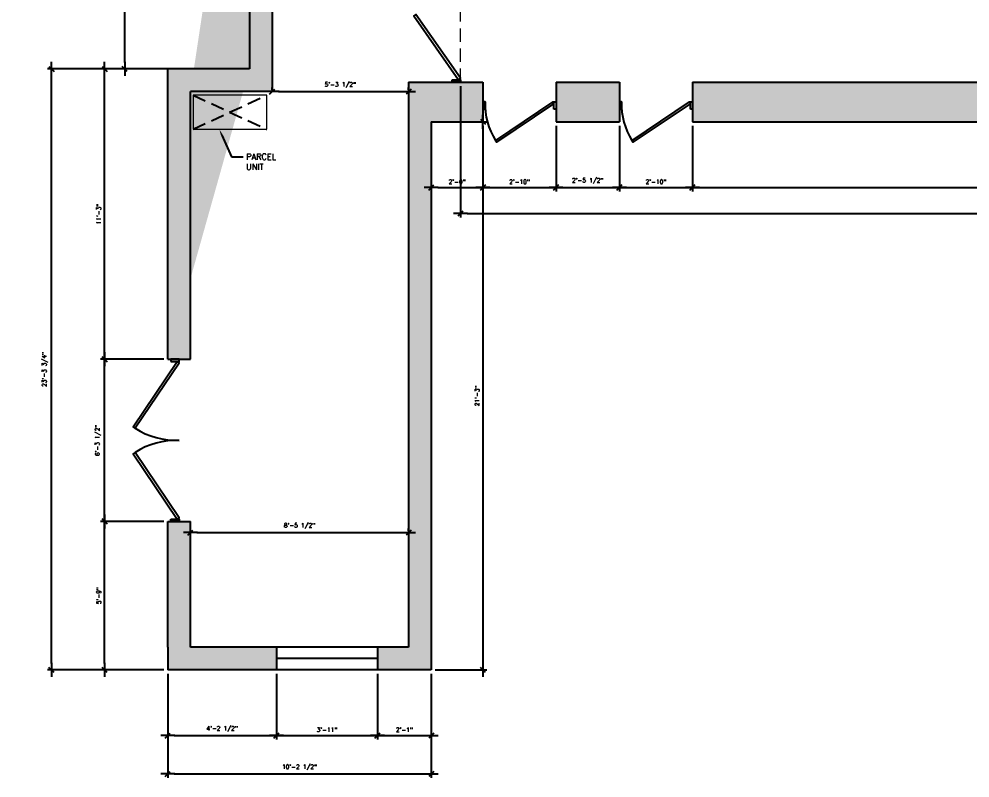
# Model space of a CAD drawing. Header units: inches. Extents: x -8208 to 9368, y -1840 to 1831.
# Drawn here: x -3716.8 to -3274.3, y -1060.4 to -707.1 of the extents above; entities that cross this region are included whole.
import ezdxf
from ezdxf import colors
from ezdxf.entities.mleader import LeaderData, LeaderLine
from ezdxf.math import Vec2, Vec3

# ---------------------------------------------------------------- set-up
doc = ezdxf.new("R2010")
doc.units = ezdxf.units.IN
doc.header["$MEASUREMENT"] = 0
doc.linetypes.add('HIDDEN', pattern=[0.375, 0.25, -0.125])
for name, color, linetype in [('A-WALL', 4, 'Continuous'), ('A-WINDOW', 1, 'Continuous'), ('SM-COM-PLUMBING', 2, 'Continuous'), ('SM-COM-WALL-HATCH', 252, 'Continuous'), ('SM-FF-HATCH', 8, 'Continuous'), ('SM-RCP-TEXT', 2, 'Continuous'), ('YP-DOOR', 1, 'Continuous')]:
    doc.layers.add(name, color=color, linetype=linetype)
doc.layers.add('I-8-Gray', color=1, linetype='Continuous', lineweight=9)
doc.styles.add('SM-LEADER-00', font='romans.shx')
doc.styles.add('SMI-24', font='romans.shx', dxfattribs={"height": 2})
doc.dimstyles.new('SMI-24', dxfattribs={"dimscale": 24, "dimtxt": 2, "dimasz": 0.125, "dimexe": 0.078125, "dimexo": 0.078125, "dimgap": 0.0625, "dimtad": 1, "dimdec": 3, "dimrnd": 0.25, "dimzin": 3, "dimdsep": 46, "dimlunit": 4, "dimtxsty": 'SMI-24', "dimblk": 'SMI-thick', "dimcen": 0.09375, "dimclrd": 1, "dimclre": 1, "dimclrt": 2, "dimadec": 0, "dimazin": 0, "dimtfac": 0.09375, "dimtdec": 3, "dimtmove": 2, "dimatfit": 3, "dimfxl": 0.078125, "dimfrac": 2, "dimtolj": 1, "dimtzin": 3, "dimarcsym": 0})

# ---------------------------------------------------------------- blocks, each defined once
blk = doc.blocks.new('SMI-thick')
at = {"color": 0, "linetype": 'Continuous'}
blk.add_line((-1.08, 0), (1.08, 0), dxfattribs=at)
at = {"color": 4, "linetype": 'Continuous'}
blk.add_line((0.39, 0.39), (-0.39, -0.39), dxfattribs=at)
blk = doc.blocks.new('*D494')
at = {"layer": 'A-WALL', "color": 1, "lineweight": -2, "transparency": 16777216}
for p, q in [((-3403.47, -756.87), (-3403.47, -787.43)), ((-3016.13, -756.87), (-3016.13, -787.43)), ((-3400.47, -785.56), (-3019.13, -785.56))]:
    blk.add_line(p, q, dxfattribs=at)
at = {"layer": 'Defpoints', "color": 0, "transparency": 16777216}
for p in [(-3403.47, -754.99), (-3016.13, -754.99), (-3016.13, -785.56)]:
    blk.add_point(p, dxfattribs=at)
at = {"layer": 'A-WALL', "color": 1, "lineweight": -2, "transparency": 16777216, "xscale": 3, "yscale": 3, "zscale": 3, "rotation": 180}
blk.add_blockref('SMI-thick', (-3403.47, -785.56), dxfattribs=at)
at = {"layer": 'A-WALL', "color": 1, "lineweight": -2, "transparency": 16777216, "xscale": 3, "yscale": 3, "zscale": 3}
blk.add_blockref('SMI-thick', (-3016.13, -785.56), dxfattribs=at)
at = {"layer": 'A-WALL', "color": 2, "transparency": 16777216, "insert": (-3209.8, -782.53), "char_height": 2, "attachment_point": 5, "style": 'SMI-24'}
blk.add_mtext('\\A1;32\'-3 1/4"', dxfattribs=at)
blk = doc.blocks.new('*D495')
at = {"layer": 'A-WALL', "color": 1, "lineweight": -2, "transparency": 16777216}
for p, q in [((-3437.47, -756.87), (-3437.47, -787.43)), ((-3403.47, -756.87), (-3403.47, -787.43)), ((-3434.47, -785.56), (-3406.47, -785.56))]:
    blk.add_line(p, q, dxfattribs=at)
at = {"layer": 'Defpoints', "color": 0, "transparency": 16777216}
for p in [(-3437.47, -754.99), (-3403.47, -754.99), (-3403.47, -785.56)]:
    blk.add_point(p, dxfattribs=at)
at = {"layer": 'A-WALL', "color": 1, "lineweight": -2, "transparency": 16777216, "xscale": 3, "yscale": 3, "zscale": 3, "rotation": 180}
blk.add_blockref('SMI-thick', (-3437.47, -785.56), dxfattribs=at)
at = {"layer": 'A-WALL', "color": 1, "lineweight": -2, "transparency": 16777216, "xscale": 3, "yscale": 3, "zscale": 3}
blk.add_blockref('SMI-thick', (-3403.47, -785.56), dxfattribs=at)
at = {"layer": 'A-WALL', "color": 2, "transparency": 16777216, "insert": (-3420.47, -782.87), "char_height": 2, "attachment_point": 5, "style": 'SMI-24'}
blk.add_mtext('\\A1;2\'-10"', dxfattribs=at)
blk = doc.blocks.new('*D496')
at = {"layer": 'A-WALL', "color": 1, "lineweight": -2, "transparency": 16777216}
for p, q in [((-3500.96, -756.87), (-3500.96, -787.43)), ((-3466.96, -756.87), (-3466.96, -787.43)), ((-3497.96, -785.56), (-3469.96, -785.56))]:
    blk.add_line(p, q, dxfattribs=at)
at = {"layer": 'Defpoints', "color": 0, "transparency": 16777216}
for p in [(-3500.96, -754.99), (-3466.96, -754.99), (-3466.96, -785.56)]:
    blk.add_point(p, dxfattribs=at)
at = {"layer": 'A-WALL', "color": 1, "lineweight": -2, "transparency": 16777216, "xscale": 3, "yscale": 3, "zscale": 3, "rotation": 180}
blk.add_blockref('SMI-thick', (-3500.96, -785.56), dxfattribs=at)
at = {"layer": 'A-WALL', "color": 1, "lineweight": -2, "transparency": 16777216, "xscale": 3, "yscale": 3, "zscale": 3}
blk.add_blockref('SMI-thick', (-3466.96, -785.56), dxfattribs=at)
at = {"layer": 'A-WALL', "color": 2, "transparency": 16777216, "insert": (-3483.96, -782.87), "char_height": 2, "attachment_point": 5, "style": 'SMI-24'}
blk.add_mtext('\\A1;2\'-10"', dxfattribs=at)
blk = doc.blocks.new('*D497')
at = {"layer": 'A-WALL', "color": 1, "lineweight": -2, "transparency": 16777216}
for p, q in [((-3466.96, -756.87), (-3466.96, -787.43)), ((-3437.47, -756.87), (-3437.47, -787.43)), ((-3463.96, -785.56), (-3440.47, -785.56))]:
    blk.add_line(p, q, dxfattribs=at)
at = {"layer": 'Defpoints', "color": 0, "transparency": 16777216}
for p in [(-3466.96, -754.99), (-3437.47, -754.99), (-3437.47, -785.56)]:
    blk.add_point(p, dxfattribs=at)
at = {"layer": 'A-WALL', "color": 1, "lineweight": -2, "transparency": 16777216, "xscale": 3, "yscale": 3, "zscale": 3, "rotation": 180}
blk.add_blockref('SMI-thick', (-3466.96, -785.56), dxfattribs=at)
at = {"layer": 'A-WALL', "color": 1, "lineweight": -2, "transparency": 16777216, "xscale": 3, "yscale": 3, "zscale": 3}
blk.add_blockref('SMI-thick', (-3437.47, -785.56), dxfattribs=at)
at = {"layer": 'A-WALL', "color": 2, "transparency": 16777216, "insert": (-3452.21, -782.53), "char_height": 2, "attachment_point": 5, "style": 'SMI-24'}
blk.add_mtext('\\A1;2\'-5 1/2"', dxfattribs=at)
blk = doc.blocks.new('*D498')
at = {"layer": 'A-WALL', "color": 1, "lineweight": -2, "transparency": 16777216}
for p, q in [((-3524.99, -756.87), (-3524.99, -787.43)), ((-3500.96, -756.87), (-3500.96, -787.43)), ((-3521.99, -785.56), (-3503.96, -785.56))]:
    blk.add_line(p, q, dxfattribs=at)
at = {"layer": 'Defpoints', "color": 0, "transparency": 16777216}
for p in [(-3524.99, -754.99), (-3500.96, -754.99), (-3500.96, -785.56)]:
    blk.add_point(p, dxfattribs=at)
at = {"layer": 'A-WALL', "color": 1, "lineweight": -2, "transparency": 16777216, "xscale": 3, "yscale": 3, "zscale": 3, "rotation": 180}
blk.add_blockref('SMI-thick', (-3524.99, -785.56), dxfattribs=at)
at = {"layer": 'A-WALL', "color": 1, "lineweight": -2, "transparency": 16777216, "xscale": 3, "yscale": 3, "zscale": 3}
blk.add_blockref('SMI-thick', (-3500.96, -785.56), dxfattribs=at)
at = {"layer": 'A-WALL', "color": 2, "transparency": 16777216, "insert": (-3512.97, -782.87), "char_height": 2, "attachment_point": 5, "style": 'SMI-24'}
blk.add_mtext('\\A1;2\'-0"', dxfattribs=at)
blk = doc.blocks.new('*D499')
at = {"layer": 'A-WALL', "color": 1, "lineweight": -2, "transparency": 16777216}
for p, q in [((-2148.09, -728.37), (-2148.09, -799.52)), ((-3511.37, -738.37), (-3511.37, -799.52)), ((-3508.37, -797.65), (-2151.09, -797.65))]:
    blk.add_line(p, q, dxfattribs=at)
at = {"layer": 'Defpoints', "color": 0, "transparency": 16777216}
for p in [(-2148.09, -726.49), (-3511.37, -736.49), (-2148.09, -797.65)]:
    blk.add_point(p, dxfattribs=at)
at = {"layer": 'A-WALL', "color": 1, "lineweight": -2, "transparency": 16777216, "xscale": 3, "yscale": 3, "zscale": 3, "rotation": 180}
blk.add_blockref('SMI-thick', (-3511.37, -797.65), dxfattribs=at)
at = {"layer": 'A-WALL', "color": 1, "lineweight": -2, "transparency": 16777216, "xscale": 3, "yscale": 3, "zscale": 3}
blk.add_blockref('SMI-thick', (-2148.09, -797.65), dxfattribs=at)
at = {"layer": 'A-WALL', "color": 2, "transparency": 16777216, "insert": (-2829.73, -794.62), "char_height": 2, "attachment_point": 5, "style": 'SMI-24'}
blk.add_mtext('\\A1;113\'-7 1/4"', dxfattribs=at)
blk = doc.blocks.new('*D506')
at = {"layer": 'A-WALL', "color": 1, "lineweight": -2, "transparency": 16777216}
for p, q in [((-3523.12, -754.99), (-3499.08, -754.99)), ((-3500.96, -757.99), (-3500.96, -1007.05)), ((-3523.12, -1010.05), (-3499.08, -1010.05))]:
    blk.add_line(p, q, dxfattribs=at)
at = {"layer": 'Defpoints', "color": 0, "transparency": 16777216}
for p in [(-3524.99, -754.99), (-3524.99, -1010.05), (-3500.96, -1010.05)]:
    blk.add_point(p, dxfattribs=at)
at = {"layer": 'A-WALL', "color": 1, "lineweight": -2, "transparency": 16777216, "xscale": 3, "yscale": 3, "zscale": 3}
for p, rotation in [((-3500.96, -754.99), 90), ((-3500.96, -1010.05), 270)]:
    blk.add_blockref('SMI-thick', p, dxfattribs=dict(at, rotation=rotation))
at = {"layer": 'A-WALL', "color": 2, "transparency": 16777216, "insert": (-3503.65, -882.52), "char_height": 2, "attachment_point": 5, "rotation": 90, "style": 'SMI-24'}
blk.add_mtext('\\A1;21\'-3"', dxfattribs=at)
blk = doc.blocks.new('*D507')
at = {"layer": 'A-WALL', "color": 1, "lineweight": -2, "transparency": 16777216}
for p, q in [((-3550.05, -1011.93), (-3550.05, -1042.49)), ((-3524.99, -1011.93), (-3524.99, -1042.49)), ((-3547.05, -1040.62), (-3527.99, -1040.62))]:
    blk.add_line(p, q, dxfattribs=at)
at = {"layer": 'Defpoints', "color": 0, "transparency": 16777216}
for p in [(-3550.05, -1010.05), (-3524.99, -1010.05), (-3524.99, -1040.62)]:
    blk.add_point(p, dxfattribs=at)
at = {"layer": 'A-WALL', "color": 1, "lineweight": -2, "transparency": 16777216, "xscale": 3, "yscale": 3, "zscale": 3, "rotation": 180}
blk.add_blockref('SMI-thick', (-3550.05, -1040.62), dxfattribs=at)
at = {"layer": 'A-WALL', "color": 1, "lineweight": -2, "transparency": 16777216, "xscale": 3, "yscale": 3, "zscale": 3}
blk.add_blockref('SMI-thick', (-3524.99, -1040.62), dxfattribs=at)
at = {"layer": 'A-WALL', "color": 2, "transparency": 16777216, "insert": (-3537.52, -1037.93), "char_height": 2, "attachment_point": 5, "style": 'SMI-24'}
blk.add_mtext('\\A1;2\'-1"', dxfattribs=at)
blk = doc.blocks.new('*D508')
at = {"layer": 'A-WALL', "color": 1, "lineweight": -2, "transparency": 16777216}
for p, q in [((-3597.05, -1011.93), (-3597.05, -1042.49)), ((-3550.05, -1011.93), (-3550.05, -1042.49)), ((-3594.05, -1040.62), (-3553.05, -1040.62))]:
    blk.add_line(p, q, dxfattribs=at)
at = {"layer": 'Defpoints', "color": 0, "transparency": 16777216}
for p in [(-3597.05, -1010.05), (-3550.05, -1010.05), (-3550.05, -1040.62)]:
    blk.add_point(p, dxfattribs=at)
at = {"layer": 'A-WALL', "color": 1, "lineweight": -2, "transparency": 16777216, "xscale": 3, "yscale": 3, "zscale": 3, "rotation": 180}
blk.add_blockref('SMI-thick', (-3597.05, -1040.62), dxfattribs=at)
at = {"layer": 'A-WALL', "color": 1, "lineweight": -2, "transparency": 16777216, "xscale": 3, "yscale": 3, "zscale": 3}
blk.add_blockref('SMI-thick', (-3550.05, -1040.62), dxfattribs=at)
at = {"layer": 'A-WALL', "color": 2, "transparency": 16777216, "insert": (-3573.55, -1037.93), "char_height": 2, "attachment_point": 5, "style": 'SMI-24'}
blk.add_mtext('\\A1;3\'-11"', dxfattribs=at)
blk = doc.blocks.new('*D509')
at = {"layer": 'A-WALL', "color": 1, "lineweight": -2, "transparency": 16777216}
for p, q in [((-3647.62, -1011.93), (-3647.62, -1042.49)), ((-3597.05, -1011.93), (-3597.05, -1042.49)), ((-3644.62, -1040.62), (-3600.05, -1040.62))]:
    blk.add_line(p, q, dxfattribs=at)
at = {"layer": 'Defpoints', "color": 0, "transparency": 16777216}
for p in [(-3647.62, -1010.05), (-3597.05, -1010.05), (-3597.05, -1040.62)]:
    blk.add_point(p, dxfattribs=at)
at = {"layer": 'A-WALL', "color": 1, "lineweight": -2, "transparency": 16777216, "xscale": 3, "yscale": 3, "zscale": 3, "rotation": 180}
blk.add_blockref('SMI-thick', (-3647.62, -1040.62), dxfattribs=at)
at = {"layer": 'A-WALL', "color": 1, "lineweight": -2, "transparency": 16777216, "xscale": 3, "yscale": 3, "zscale": 3}
blk.add_blockref('SMI-thick', (-3597.05, -1040.62), dxfattribs=at)
at = {"layer": 'A-WALL', "color": 2, "transparency": 16777216, "insert": (-3622.34, -1037.59), "char_height": 2, "attachment_point": 5, "style": 'SMI-24'}
blk.add_mtext('\\A1;4\'-2 1/2"', dxfattribs=at)
blk = doc.blocks.new('*D510')
at = {"layer": 'A-WALL', "color": 1, "lineweight": -2, "transparency": 16777216}
for p, q in [((-3647.62, -1011.93), (-3647.62, -1060.37)), ((-3524.99, -1011.93), (-3524.99, -1060.37)), ((-3644.62, -1058.49), (-3527.99, -1058.49))]:
    blk.add_line(p, q, dxfattribs=at)
at = {"layer": 'Defpoints', "color": 0, "transparency": 16777216}
for p in [(-3647.62, -1010.05), (-3524.99, -1010.05), (-3524.99, -1058.49)]:
    blk.add_point(p, dxfattribs=at)
at = {"layer": 'A-WALL', "color": 1, "lineweight": -2, "transparency": 16777216, "xscale": 3, "yscale": 3, "zscale": 3, "rotation": 180}
blk.add_blockref('SMI-thick', (-3647.62, -1058.49), dxfattribs=at)
at = {"layer": 'A-WALL', "color": 1, "lineweight": -2, "transparency": 16777216, "xscale": 3, "yscale": 3, "zscale": 3}
blk.add_blockref('SMI-thick', (-3524.99, -1058.49), dxfattribs=at)
at = {"layer": 'A-WALL', "color": 2, "transparency": 16777216, "insert": (-3586.3, -1055.47), "char_height": 2, "attachment_point": 5, "style": 'SMI-24'}
blk.add_mtext('\\A1;10\'-2 1/2"', dxfattribs=at)
blk = doc.blocks.new('*D511')
at = {"layer": 'A-WALL', "color": 1, "lineweight": -2, "transparency": 16777216}
for p, q in [((-3637.05, -945.27), (-3637.05, -944.26)), ((-3634.05, -946.14), (-3538.55, -946.14)), ((-3535.55, -945.27), (-3535.55, -944.26))]:
    blk.add_line(p, q, dxfattribs=at)
at = {"layer": 'Defpoints', "color": 0, "transparency": 16777216}
for p in [(-3535.55, -946.14), (-3637.05, -947.15), (-3535.55, -947.15)]:
    blk.add_point(p, dxfattribs=at)
at = {"layer": 'A-WALL', "color": 1, "lineweight": -2, "transparency": 16777216, "xscale": 3, "yscale": 3, "zscale": 3, "rotation": 180}
blk.add_blockref('SMI-thick', (-3637.05, -946.14), dxfattribs=at)
at = {"layer": 'A-WALL', "color": 1, "lineweight": -2, "transparency": 16777216, "xscale": 3, "yscale": 3, "zscale": 3}
blk.add_blockref('SMI-thick', (-3535.55, -946.14), dxfattribs=at)
at = {"layer": 'A-WALL', "color": 2, "transparency": 16777216, "insert": (-3586.3, -943.11), "char_height": 2, "attachment_point": 5, "style": 'SMI-24'}
blk.add_mtext('\\A1;8\'-5 1/2"', dxfattribs=at)
blk = doc.blocks.new('*D512')
at = {"layer": 'A-WALL', "color": 1, "lineweight": -2, "transparency": 16777216}
for p, q in [((-3649.49, -940.99), (-3678.89, -940.99)), ((-3677.01, -1007.05), (-3677.01, -943.99)), ((-3649.49, -1010.05), (-3678.89, -1010.05))]:
    blk.add_line(p, q, dxfattribs=at)
at = {"layer": 'Defpoints', "color": 0, "transparency": 16777216}
for p in [(-3677.01, -940.99), (-3647.62, -940.99), (-3647.62, -1010.05)]:
    blk.add_point(p, dxfattribs=at)
at = {"layer": 'A-WALL', "color": 1, "lineweight": -2, "transparency": 16777216, "xscale": 3, "yscale": 3, "zscale": 3}
for p, rotation in [((-3677.01, -940.99), 90), ((-3677.01, -1010.05), 270)]:
    blk.add_blockref('SMI-thick', p, dxfattribs=dict(at, rotation=rotation))
at = {"layer": 'A-WALL', "color": 2, "transparency": 16777216, "insert": (-3679.7, -975.52), "char_height": 2, "attachment_point": 5, "rotation": 90, "style": 'SMI-24'}
blk.add_mtext('\\A1;5\'-9"', dxfattribs=at)
blk = doc.blocks.new('*D513')
at = {"layer": 'A-WALL', "color": 1, "lineweight": -2, "transparency": 16777216}
for p, q in [((-3649.49, -865.49), (-3678.89, -865.49)), ((-3677.01, -937.99), (-3677.01, -868.49)), ((-3649.49, -940.99), (-3678.89, -940.99))]:
    blk.add_line(p, q, dxfattribs=at)
at = {"layer": 'Defpoints', "color": 0, "transparency": 16777216}
for p in [(-3677.01, -865.49), (-3647.62, -865.49), (-3647.62, -940.99)]:
    blk.add_point(p, dxfattribs=at)
at = {"layer": 'A-WALL', "color": 1, "lineweight": -2, "transparency": 16777216, "xscale": 3, "yscale": 3, "zscale": 3}
for p, rotation in [((-3677.01, -865.49), 90), ((-3677.01, -940.99), 270)]:
    blk.add_blockref('SMI-thick', p, dxfattribs=dict(at, rotation=rotation))
at = {"layer": 'A-WALL', "color": 2, "transparency": 16777216, "insert": (-3680.04, -903.24), "char_height": 2, "attachment_point": 5, "rotation": 90, "style": 'SMI-24'}
blk.add_mtext('\\A1;6\'-3 1/2"', dxfattribs=at)
blk = doc.blocks.new('*D514')
at = {"layer": 'A-WALL', "color": 1, "lineweight": -2, "transparency": 16777216}
for p, q in [((-3649.49, -730.37), (-3678.89, -730.37)), ((-3677.01, -862.49), (-3677.01, -733.37)), ((-3649.49, -865.49), (-3678.89, -865.49))]:
    blk.add_line(p, q, dxfattribs=at)
at = {"layer": 'Defpoints', "color": 0, "transparency": 16777216}
for p in [(-3677.01, -730.37), (-3647.62, -730.37), (-3647.62, -865.49)]:
    blk.add_point(p, dxfattribs=at)
at = {"layer": 'A-WALL', "color": 1, "lineweight": -2, "transparency": 16777216, "xscale": 3, "yscale": 3, "zscale": 3}
for p, rotation in [((-3677.01, -730.37), 90), ((-3677.01, -865.49), 270)]:
    blk.add_blockref('SMI-thick', p, dxfattribs=dict(at, rotation=rotation))
at = {"layer": 'A-WALL', "color": 2, "transparency": 16777216, "insert": (-3679.7, -797.93), "char_height": 2, "attachment_point": 5, "rotation": 90, "style": 'SMI-24'}
blk.add_mtext('\\A1;11\'-3"', dxfattribs=at)
blk = doc.blocks.new('*D515')
at = {"layer": 'A-WALL', "color": 1, "lineweight": -2, "transparency": 16777216}
for p, q in [((-3649.49, -730.37), (-3703.6, -730.37)), ((-3701.72, -1007.05), (-3701.72, -733.37)), ((-3649.49, -1010.05), (-3703.6, -1010.05))]:
    blk.add_line(p, q, dxfattribs=at)
at = {"layer": 'Defpoints', "color": 0, "transparency": 16777216}
for p in [(-3701.72, -730.37), (-3647.62, -730.37), (-3647.62, -1010.05)]:
    blk.add_point(p, dxfattribs=at)
at = {"layer": 'A-WALL', "color": 1, "lineweight": -2, "transparency": 16777216, "xscale": 3, "yscale": 3, "zscale": 3}
for p, rotation in [((-3701.72, -730.37), 90), ((-3701.72, -1010.05), 270)]:
    blk.add_blockref('SMI-thick', p, dxfattribs=dict(at, rotation=rotation))
at = {"layer": 'A-WALL', "color": 2, "transparency": 16777216, "insert": (-3704.74, -870.21), "char_height": 2, "attachment_point": 5, "rotation": 90, "style": 'SMI-24'}
blk.add_mtext('\\A1;23\'-3 3/4"', dxfattribs=at)
blk = doc.blocks.new('*D516')
at = {"layer": 'A-WALL', "color": 1, "lineweight": -2, "transparency": 16777216}
for p, q in [((-3599.04, -740.07), (-3599.04, -739.06)), ((-3596.04, -740.93), (-3538.55, -740.93)), ((-3535.55, -740.07), (-3535.55, -739.06))]:
    blk.add_line(p, q, dxfattribs=at)
at = {"layer": 'Defpoints', "color": 0, "transparency": 16777216}
for p in [(-3599.04, -741.94), (-3535.55, -740.93), (-3535.55, -741.94)]:
    blk.add_point(p, dxfattribs=at)
at = {"layer": 'A-WALL', "color": 1, "lineweight": -2, "transparency": 16777216, "xscale": 3, "yscale": 3, "zscale": 3, "rotation": 180}
blk.add_blockref('SMI-thick', (-3599.04, -740.93), dxfattribs=at)
at = {"layer": 'A-WALL', "color": 1, "lineweight": -2, "transparency": 16777216, "xscale": 3, "yscale": 3, "zscale": 3}
blk.add_blockref('SMI-thick', (-3535.55, -740.93), dxfattribs=at)
at = {"layer": 'A-WALL', "color": 2, "transparency": 16777216, "insert": (-3567.3, -737.91), "char_height": 2, "attachment_point": 5, "style": 'SMI-24'}
blk.add_mtext('\\A1;5\'-3 1/2"', dxfattribs=at)
blk = doc.blocks.new('*D620')
at = {"layer": 'Defpoints', "color": 0, "transparency": 16777216}
for p in [(-3667.65, -476.49), (-3609.6, -476.49), (-3609.6, -730.37)]:
    blk.add_point(p, dxfattribs=at)
at = {"layer": 'SM-COM-PLUMBING', "color": 1, "lineweight": -2, "transparency": 16777216}
for p, q in [((-3611.47, -476.49), (-3669.53, -476.49)), ((-3667.65, -727.37), (-3667.65, -479.49)), ((-3611.47, -730.37), (-3669.53, -730.37))]:
    blk.add_line(p, q, dxfattribs=at)
at = {"layer": 'SM-COM-PLUMBING', "color": 1, "lineweight": -2, "transparency": 16777216, "xscale": 3, "yscale": 3, "zscale": 3}
for p, rotation in [((-3667.65, -476.49), 90), ((-3667.65, -730.37), 270)]:
    blk.add_blockref('SMI-thick', p, dxfattribs=dict(at, rotation=rotation))
at = {"layer": 'SM-COM-PLUMBING', "color": 2, "transparency": 16777216, "insert": (-3670.34, -603.43), "char_height": 2, "attachment_point": 5, "rotation": 90, "style": 'SMI-24'}
blk.add_mtext('\\A1;21\'-2"', dxfattribs=at)

msp = doc.modelspace()

# ---------------------------------------------------------------- hatches: boundary and pattern name
at = {"layer": 'SM-COM-WALL-HATCH'}
h = msp.add_hatch(color=256, dxfattribs=at)
h.dxf.hatch_style = 1
h.paths.add_polyline_path([(-3599.03638, -465.93177), (-3641.51892, -465.93177), (-3641.51892, -476.49284), (-3609.59745, -476.49284), (-3609.59745, -522.93177), (-3599.03638, -522.93177)], flags=17)
h.paths.add_polyline_path([(-3641.51892, -465.93177), (-3692.53638, -465.93177), (-3692.53638, -476.49284), (-3641.51892, -476.49284)], flags=17)
h.paths.add_polyline_path([(-3599.03638, -558.93177), (-3609.59745, -558.93177), (-3609.59745, -619.43177), (-3599.03638, -619.43177)])
h.paths.add_polyline_path([(-3599.03638, -619.43177), (-3609.59745, -619.43177), (-3609.59745, -730.3707), (-3647.61571, -730.3707), (-3647.61571, -865.49284), (-3637.05464, -865.49284), (-3637.05464, -740.93177), (-3599.03638, -740.93177)])
h.paths.add_polyline_path([(-3524.99357, -405.3707), (-3524.99357, -400.3707), (-3765.38702, -400.3707), (-3765.38702, -410.93177), (-3567.55464, -410.93177), (-3567.55464, -415.93177), (-3535.55464, -415.93177), (-3535.55464, -525.93177), (-3524.99357, -525.93177), (-3524.99357, -475.93177), (-3502.55464, -475.93177), (-3502.55464, -465.3707), (-3524.99357, -465.3707)])
h.paths.add_polyline_path([(-2989.9325, -662.99284), (-3152.37143, -662.99284), (-3152.37143, -605.99284), (-3152.37143, -597.99284), (-3152.37143, -394.43177), (-3183.4325, -394.43177), (-3183.4325, -404.99284), (-3162.9325, -404.99284), (-3162.9325, -598.49284), (-3220.4325, -598.49284), (-3220.4325, -609.99284), (-3212.9325, -609.99284), (-3212.9325, -605.99284), (-3162.9325, -605.99284), (-3162.9325, -662.99284), (-3212.9325, -662.99284), (-3212.9325, -636.99284), (-3220.4325, -636.99284), (-3220.4325, -662.99284), (-3225.9325, -662.99284), (-3225.9325, -681.49284), (-2989.9325, -681.49284)])
h.paths.add_polyline_path([(-2666.9325, -662.99285), (-2872.9325, -662.99284), (-2955.9325, -662.99284), (-2955.9325, -681.49284), (-2906.9325, -681.49284), (-2906.9325, -676.50567), (-2872.9325, -676.50567), (-2872.9325, -681.49284), (-2666.9325, -681.49284)])
h.paths.add_polyline_path([(-2326.45347, -662.99285), (-2632.9325, -662.99284), (-2632.9325, -681.49284), (-2326.45347, -681.49284)])
h = msp.add_hatch(color=256, dxfattribs=at)
h.dxf.hatch_style = 1
h.paths.add_polyline_path([(-3609.59745, -558.93177), (-3599.03638, -558.93177)])
edge = h.paths.add_edge_path()
edge.add_line((-3609.59745, -558.93177), (-3609.59745, -619.43177))
edge.add_line((-3599.03638, -558.93177), (-3599.03638, -619.43177))
edge.add_line((-3609.59745, -619.43177), (-3609.59745, -730.3707))
edge.add_line((-3599.03638, -619.43177), (-3599.03638, -740.93177))
edge.add_line((-3599.03638, -740.93177), (-3637.05464, -740.93177))
edge.add_line((-3647.61571, -865.49284), (-3647.61571, -730.3707))
edge.add_line((-3609.59745, -730.3707), (-3647.61571, -730.3707))
edge.add_line((-3647.61571, -865.49284), (-3637.05464, -865.49284))
edge.add_line((-3637.05464, -865.49284), (-3637.05464, -740.93177))
h = msp.add_hatch(color=256, dxfattribs=at)
h.dxf.hatch_style = 1
h.paths.add_polyline_path([(-3524.99357, -1010.05391), (-3550.05464, -1010.05391), (-3550.05464, -999.49284), (-3535.55464, -999.49284), (-3535.55464, -736.49284), (-3500.95602, -736.49284), (-3500.95602, -754.99284), (-3524.99357, -754.99284)])
h = msp.add_hatch(color=256, dxfattribs=at)
h.dxf.hatch_style = 1
h.paths.add_polyline_path([(-3466.95602, -736.49283), (-3437.47364, -736.49284), (-3437.47364, -754.99284), (-3466.95602, -754.99283)])
h = msp.add_hatch(color=256, dxfattribs=at)
h.dxf.hatch_style = 1
h.paths.add_polyline_path([(-3403.47364, -754.99283), (-3016.12781, -754.99283), (-3016.12781, -736.49283), (-3403.47364, -736.49283)])
h = msp.add_hatch(color=256, dxfattribs=at)
h.dxf.hatch_style = 1
h.paths.add_polyline_path([(-3647.61571, -940.99284), (-3637.05464, -940.99284), (-3637.05464, -999.49284), (-3597.05464, -999.49284), (-3597.05464, -1010.05391), (-3647.61571, -1010.05391), (-3647.61571, -999.49284)])

# ---------------------------------------------------------------- linework, layer by layer
at = {"layer": 'A-WALL'}
for p, q in [((-3609.59745, -619.43177), (-3609.59745, -730.3707)), ((-3599.03638, -619.43177), (-3599.03638, -740.93177)), ((-3609.59745, -730.3707), (-3647.61571, -730.3707)), ((-3647.61571, -865.49284), (-3647.61571, -730.3707)), ((-3535.55464, -736.49284), (-3500.95602, -736.49284)), ((-3535.55464, -736.49284), (-3535.55464, -999.49284)), ((-3500.95602, -736.49284), (-3500.95602, -754.99284)), ((-3466.95602, -736.49283), (-3466.95602, -754.99283)), ((-3466.95602, -736.49283), (-3437.47364, -736.49284)), ((-3437.47364, -736.49284), (-3437.47364, -754.99284)), ((-3403.47364, -736.49283), (-3403.47364, -754.99283)), ((-3403.47364, -736.49283), (-3016.12781, -736.49283)), ((-3599.03638, -740.93177), (-3637.05464, -740.93177)), ((-3637.05464, -865.49284), (-3637.05464, -740.93177)), ((-3524.99357, -754.99284), (-3524.99357, -1010.05391)), ((-3524.99357, -754.99284), (-3500.95602, -754.99284)), ((-3466.95602, -754.99283), (-3437.47364, -754.99284)), ((-3403.47364, -754.99283), (-3016.12781, -754.99283)), ((-3647.61571, -865.49284), (-3637.05464, -865.49284)), ((-3647.61571, -999.49284), (-3647.61571, -940.99284)), ((-3647.61571, -940.99284), (-3637.05464, -940.99284)), ((-3637.05464, -999.49284), (-3637.05464, -940.99284)), ((-3647.61571, -999.49284), (-3647.61571, -1010.05391)), ((-3597.05464, -999.49284), (-3637.05464, -999.49284)), ((-3597.05464, -999.49284), (-3597.05464, -1010.05391)), ((-3535.55464, -999.49284), (-3550.05464, -999.49284)), ((-3550.05464, -999.49284), (-3550.05464, -1010.05391)), ((-3597.05464, -1010.05391), (-3647.61571, -1010.05391)), ((-3524.99357, -1010.05391), (-3550.05464, -1010.05391))]:
    msp.add_line(p, q, dxfattribs=at)
at = {"layer": 'A-WALL', "color": 8}
for centre, radius, start, end in [((-3467.85975, -746.59474), 32.14749, 178.4814908, 212.1282195), ((-3404.37738, -746.59474), 32.14749, 178.4814908, 212.1282195), ((-3643.30852, -866.52541), 36.73033, 237.8717805, 271.5185092), ((-3643.30852, -939.96027), 36.73033, 88.4814908, 122.1282195)]:
    msp.add_arc(centre, radius, start, end, dxfattribs=at)
at = {"layer": 'A-WINDOW', "color": 3}
for points in [[(-3515.29787, -735.37933), (-3511.36929, -735.37933), (-3511.36929, -736.49284), (-3515.29787, -736.49284)], [(-3499.99553, -749.13156), (-3499.99553, -745.74284), (-3500.95602, -745.74284), (-3500.95602, -749.13156)], [(-3467.91651, -749.13155), (-3467.91651, -745.74283), (-3466.95602, -745.74283), (-3466.95602, -749.13155)], [(-3436.51315, -749.13156), (-3436.51315, -745.74284), (-3437.47364, -745.74284), (-3437.47364, -749.13156)], [(-3404.43413, -749.13155), (-3404.43413, -745.74283), (-3403.47364, -745.74283), (-3403.47364, -749.13155)], [(-3646.20697, -866.59025), (-3642.33517, -866.59025), (-3642.33517, -865.49284), (-3646.20697, -865.49284)], [(-3646.20697, -939.89543), (-3642.33517, -939.89543), (-3642.33517, -940.99284), (-3646.20697, -940.99284)]]:
    msp.add_lwpolyline(points, close=True, dxfattribs=at)
at = {"layer": 'I-8-Gray', "linetype": 'HIDDEN', "ltscale": 25}
msp.add_line((-3511.36929, -736.49284), (-3511.36929, -681.49284), dxfattribs=at)
at = {"layer": 'I-8-Gray'}
msp.add_lwpolyline([(-3601.56382, -742.55085), (-3635.81632, -742.55085), (-3635.81632, -758.48348), (-3601.56382, -758.48348)], close=True, dxfattribs=at)
at = {"layer": 'SM-FF-HATCH', "linetype": 'HIDDEN', "ltscale": 25}
for p, q in [((-3635.81632, -758.48348), (-3601.56382, -742.55085)), ((-3635.81632, -742.55085), (-3601.56382, -758.48348))]:
    msp.add_line(p, q, dxfattribs=at)
at = {"layer": 'YP-DOOR'}
for p, q in [((-3550.05464, -999.49284), (-3597.05464, -999.49284)), ((-3550.05464, -1004.77338), (-3597.05464, -1004.77338)), ((-3550.05464, -1010.05391), (-3597.05464, -1010.05391))]:
    msp.add_line(p, q, dxfattribs=at)
for points in [[(-3512.36297, -735.37933), (-3511.36929, -734.7105), (-3532.17712, -704.99705), (-3533.13698, -705.62911)], [(-3467.91651, -746.59997), (-3468.49343, -745.74283), (-3495.08418, -763.69128), (-3494.53898, -764.51923)], [(-3404.43413, -746.59997), (-3405.01105, -745.74283), (-3431.6018, -763.69128), (-3431.05661, -764.51923)], [(-3643.31449, -866.59025), (-3642.33517, -867.24942), (-3662.84229, -897.63086), (-3663.78827, -897.00794)], [(-3643.31449, -939.89543), (-3642.33517, -939.23626), (-3662.84229, -908.85482), (-3663.78827, -909.47774)]]:
    msp.add_lwpolyline(points, close=True, dxfattribs=at)

# ---------------------------------------------------------------- dimensions: what is measured, and where the dimension line sits
at = {"layer": 'A-WALL'}
for base, p1, p2, angle, picture, middle in [((-3701.72089, -730.3707), (-3647.61571, -1010.05391), (-3647.61571, -730.3707), 90, '*D515', (-3704.7447, -870.21231)), ((-3677.01149, -730.3707), (-3647.61571, -865.49284), (-3647.61571, -730.3707), 90, '*D514', (-3679.70197, -797.93177)), ((-3535.55464, -740.93177), (-3599.03638, -741.94451), (-3535.55464, -741.94451), 180, '*D516', (-3567.29551, -737.90796)), ((-3500.95602, -1010.05391), (-3524.99357, -754.99284), (-3524.99357, -1010.05391), 90, '*D506', (-3503.64649, -882.52338)), ((-3677.01149, -865.49284), (-3647.61571, -940.99284), (-3647.61571, -865.49284), 90, '*D513', (-3680.0353, -903.24284)), ((-3677.01149, -940.99284), (-3647.61571, -1010.05391), (-3647.61571, -940.99284), 90, '*D512', (-3679.70197, -975.52338)), ((-3535.55464, -946.13658), (-3637.05464, -947.14931), (-3535.55464, -947.14931), 180, '*D511', (-3586.30464, -943.11277))]:
    dim = msp.add_linear_dim(base=base, p1=p1, p2=p2, angle=angle, dimstyle='SMI-24', dxfattribs=at)
    dim.commit()
    dim.dimension.update_dxf_attribs({"geometry": picture, "text_midpoint": middle})
for base, p1, p2, picture, middle in [((-2148.0909, -797.64659), (-3511.36929, -736.49284), (-2148.0909, -726.49282), '*D499', (-2829.73009, -794.62278)), ((-3500.95602, -785.5575), (-3524.99357, -754.99284), (-3500.95602, -754.99283), '*D498', (-3512.97479, -782.86703)), ((-3466.95602, -785.5575), (-3500.95602, -754.99283), (-3466.95602, -754.99283), '*D496', (-3483.95602, -782.86703)), ((-3437.47364, -785.55751), (-3466.95602, -754.99283), (-3437.47364, -754.99284), '*D497', (-3452.21483, -782.5337)), ((-3403.47364, -785.5575), (-3437.47364, -754.99283), (-3403.47364, -754.99283), '*D495', (-3420.47364, -782.86703)), ((-3016.12781, -785.5575), (-3403.47364, -754.99283), (-3016.12781, -754.99283), '*D494', (-3209.80072, -782.53369)), ((-3597.05464, -1040.61858), (-3647.61571, -1010.05391), (-3597.05464, -1010.05391), '*D509', (-3622.33517, -1037.59477)), ((-3524.99357, -1058.4901), (-3647.61571, -1010.05391), (-3524.99357, -1010.05391), '*D510', (-3586.30464, -1055.46629)), ((-3550.05464, -1040.61858), (-3597.05464, -1010.05391), (-3550.05464, -1010.05391), '*D508', (-3573.55464, -1037.9281)), ((-3524.99357, -1040.61858), (-3550.05464, -1010.05391), (-3524.99357, -1010.05391), '*D507', (-3537.5241, -1037.9281))]:
    dim = msp.add_linear_dim(base=base, p1=p1, p2=p2, dimstyle='SMI-24', dxfattribs=at)
    dim.commit()
    dim.dimension.update_dxf_attribs({"geometry": picture, "text_midpoint": middle})
at = {"layer": 'SM-COM-PLUMBING'}
dim = msp.add_linear_dim(base=(-3667.65288, -476.49284), p1=(-3609.59745, -730.3707), p2=(-3609.59745, -476.49284), angle=90, dimstyle='SMI-24', dxfattribs=at)
dim.commit()
dim.dimension.update_dxf_attribs({"geometry": '*D620', "text_midpoint": (-3670.34336, -603.43177)})

# ---------------------------------------------------------------- leaders
at = {"layer": 'SM-RCP-TEXT'}
ml = msp.add_multileader_mtext('Standard', dxfattribs=at)
ml.set_content('PUMP DOOR', color=256, style='SM-LEADER-00')
ml.set_leader_properties(color=1)
ml.build(insert=Vec2(0, 0))
ml.multileader.update_dxf_attribs({"dogleg_length": 3, "arrow_head_size": 2.8, "scale": 50})
ctx = ml.context
ctx.base_point, ctx.scale, ctx.char_height, ctx.arrow_head_size, ctx.landing_gap_size, ctx.plane_origin = Vec3(-2203.13122, -717.61229), 50, 2.8, 2.8, 1.4, Vec3(-2130.53509, -699.76429)
ctx.text_align_type = 2
notes = []
notes.append((ctx, [(0, (1, 1, 0), (-2169.91992, -717.61229), (-1, 0), 5.34463, [(0, [(-2148.36879, -709.29729)], 0, [])])]))
ctx.mtext.insert, ctx.mtext.width, ctx.mtext.alignment, ctx.mtext.flow_direction = Vec3(-2176.66455, -716.21229), 57.3412941, 3, 5
ml = msp.add_multileader_mtext('Standard', dxfattribs=at)
ml.set_content('PARCEL\\PUNIT ', color=256, style='SM-LEADER-00')
ml.set_leader_properties(color=1)
ml.build(insert=Vec2(0, 0))
ml.multileader.update_dxf_attribs({"dogleg_length": 3, "arrow_head_size": 2.8, "scale": 50})
ctx = ml.context
ctx.base_point, ctx.scale, ctx.char_height, ctx.arrow_head_size, ctx.landing_gap_size, ctx.plane_origin = Vec3(-3612.59212, -771.21318), 50, 2.8, 2.8, 1.4, Vec3(-3697.60005, -713.97134)
notes.append((ctx, [(0, (1, 1, 0), (-3617.93675, -771.21318), (1, 0), 5.34463, [(0, [(-3623.59772, -758.58658)], 0, [])])]))
ctx.mtext.insert, ctx.mtext.rotation, ctx.mtext.width, ctx.mtext.flow_direction = Vec3(-3611.19212, -769.81318), 6.283185307, 57.3412941, 5
for ctx, leaders in notes:
    for number, flags, end, landing, length, lines in leaders:
        leader = LeaderData()
        leader.index, (leader.has_last_leader_line, leader.has_dogleg_vector, leader.attachment_direction) = number, flags
        leader.last_leader_point, leader.dogleg_vector, leader.dogleg_length = Vec3(end), Vec3(landing), length
        for number, points, colour, breaks in lines:
            line = LeaderLine()
            line.index, line.vertices, line.color, line.breaks = number, Vec3.list(points), colors.encode_raw_color(colour), breaks
            leader.lines.append(line)
        ctx.leaders.append(leader)

doc.saveas('drawing.dxf')
